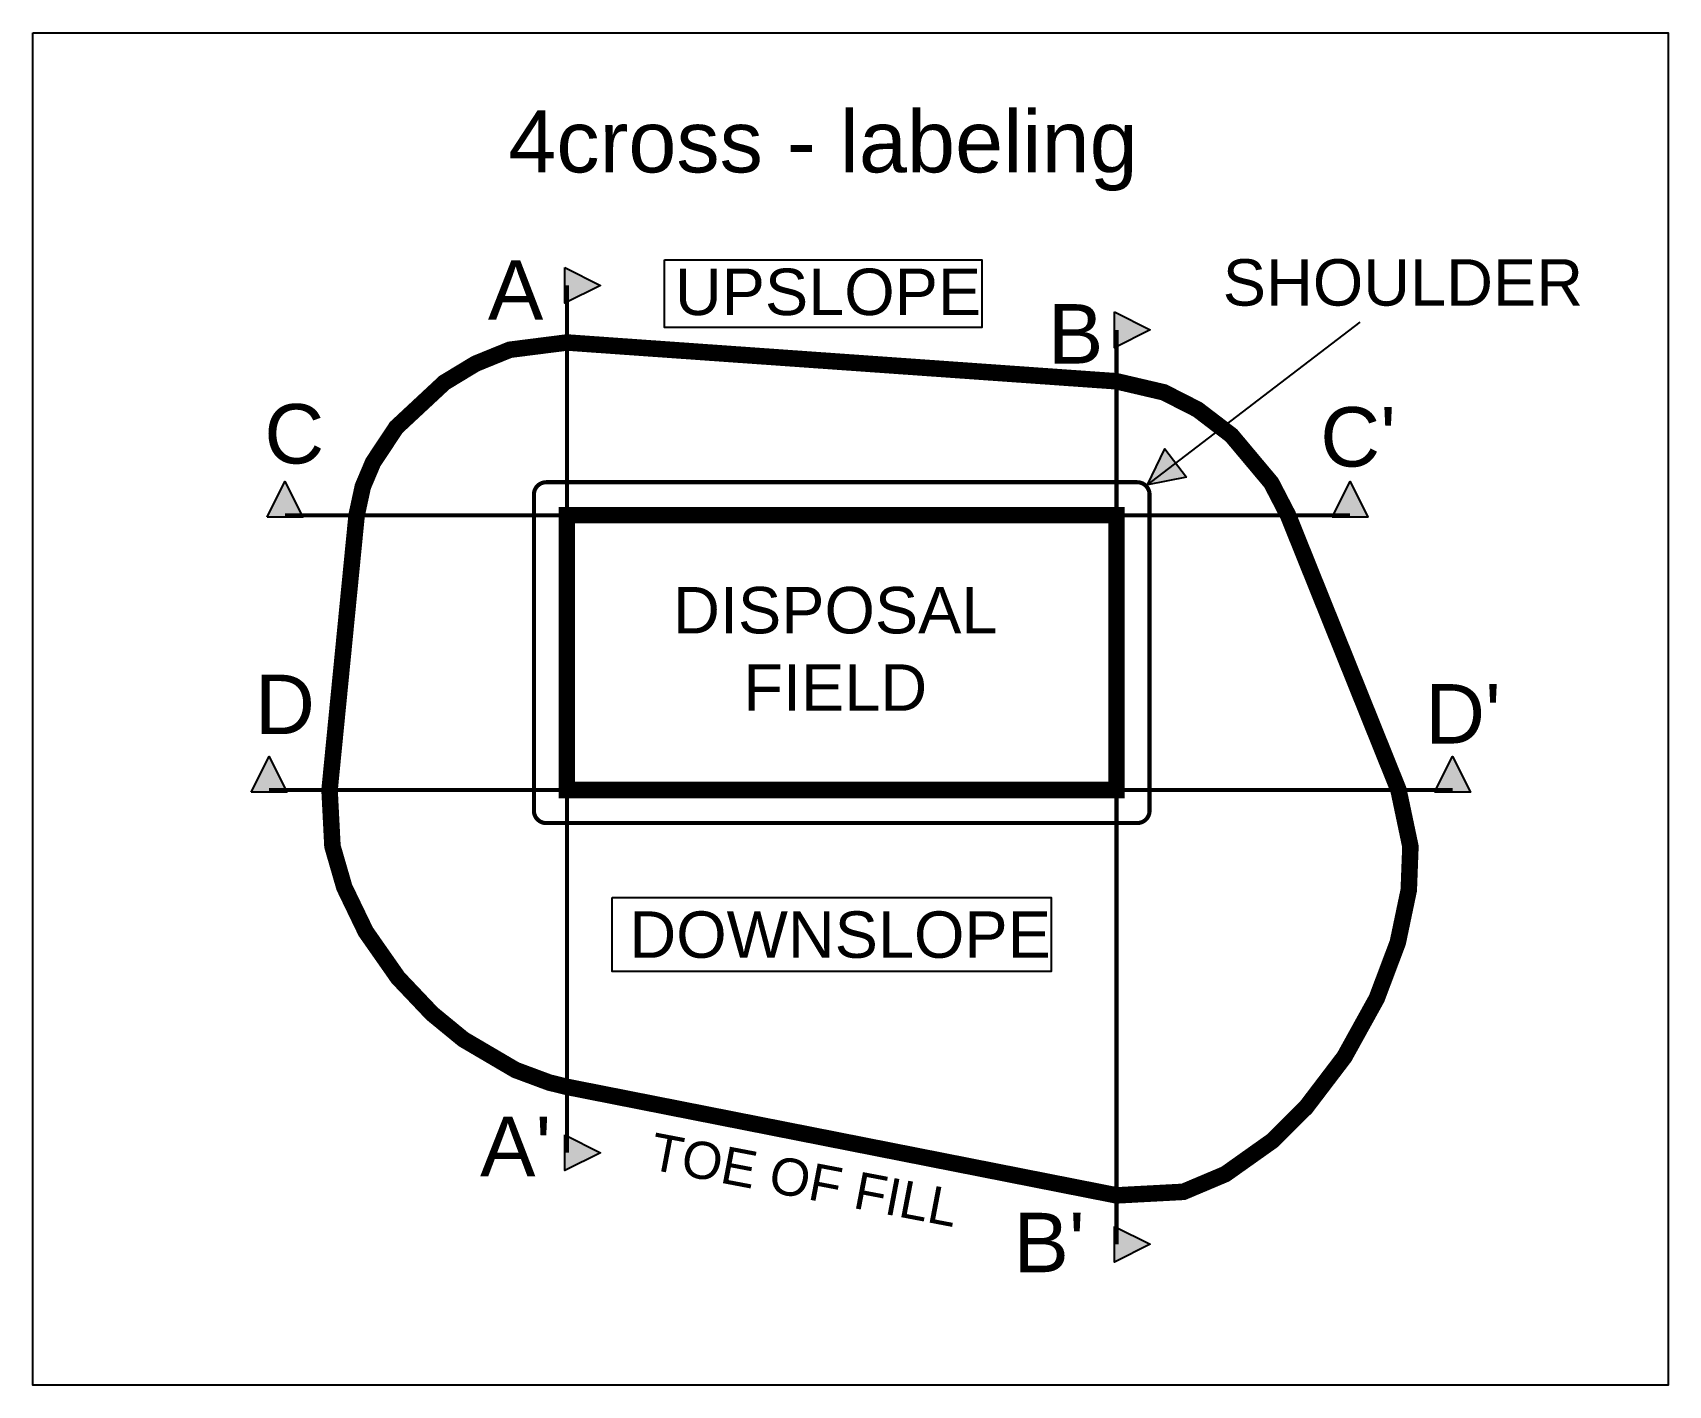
# Model space of a CAD drawing. Extents: x 0 to 198, y 0 to 164.
import ezdxf

# ---------------------------------------------------------------- set-up
doc = ezdxf.new("R2010")
doc.units = 0
doc.header["$MEASUREMENT"] = 0
doc.layers.get('0').update_dxf_attribs({"linetype": 'CONTINUOUS'})
doc.layers.add('SEPTICAD', color=7, linetype='CONTINUOUS')
doc.styles.get("Standard").update_dxf_attribs({"font": 'ARIAL.TTF'})

msp = doc.modelspace()

# ---------------------------------------------------------------- hatches: boundary and pattern name
at = {"layer": 'SEPTICAD'}
for color, points in [(5, [(68.81, 133.27), (64.49, 135.43), (64.49, 131.1)]), (5, [(135.41, 127.88), (131.08, 130.05), (131.08, 125.72)]), (256, [(135.07, 109.12), (139.82, 110.03), (137.19, 113.46)]), (5, [(30.56, 109.5), (28.4, 105.17), (32.72, 105.17)]), (5, [(159.63, 109.5), (157.47, 105.17), (161.79, 105.17)]), (5, [(28.65, 76.2), (26.48, 71.87), (30.81, 71.87)]), (5, [(172.04, 76.19), (169.87, 71.86), (174.2, 71.86)]), (5, [(68.81, 28.17), (64.49, 30.33), (64.49, 26.01)]), (5, [(135.41, 17.08), (131.08, 19.24), (131.08, 14.91)])]:
    msp.add_hatch(color=color, dxfattribs=at).paths.add_polyline_path(points)

# ---------------------------------------------------------------- linework, layer by layer
for points in [[(76.56, 136.36), (115.01, 136.36), (115.01, 128.18), (76.56, 128.18)], [(70.21, 59.11), (123.42, 59.11), (123.42, 50.13), (70.21, 50.13)]]:
    msp.add_lwpolyline(points, close=True)
at = {"color": 5, "const_width": 0.5}
for points in [[(64.73, 133.27), (64.73, 28.17)], [(131.33, 127.88), (131.33, 17.08)], [(159.63, 105.42), (30.56, 105.42)], [(28.65, 72.12), (172.04, 72.12)]]:
    msp.add_lwpolyline(points, dxfattribs=at)
msp.add_lwpolyline([(160.82, 128.81), (134.89, 108.98)])
at = {"layer": 'SEPTICAD'}
msp.add_line((64.73, 105.42), (131.33, 105.42), dxfattribs=at)
msp.add_lwpolyline([(0, 163.89), (198.19, 163.89), (198.19, 0), (0, 0)], close=True, dxfattribs=at)
at = {"layer": 'SEPTICAD', "color": 5}
for points in [[(64.49, 135.43), (68.81, 133.27), (64.49, 131.1), (64.49, 135.43)], [(131.08, 130.05), (135.41, 127.88), (131.08, 125.72), (131.08, 130.05)], [(28.4, 105.17), (30.56, 109.5), (32.72, 105.17), (28.4, 105.17)], [(157.47, 105.17), (159.63, 109.5), (161.79, 105.17), (157.47, 105.17)], [(26.48, 71.87), (28.65, 76.2), (30.81, 71.87), (26.48, 71.87)], [(169.87, 71.86), (172.04, 76.19), (174.2, 71.86), (169.87, 71.86)], [(64.49, 30.33), (68.81, 28.17), (64.49, 26.01), (64.49, 30.33)], [(131.08, 19.24), (135.41, 17.08), (131.08, 14.91), (131.08, 19.24)]]:
    msp.add_lwpolyline(points, dxfattribs=at)
at = {"layer": 'SEPTICAD', "const_width": 2}
msp.add_lwpolyline([(131.33, 23.01), (139.43, 23.44), (144.52, 25.59), (150.2, 29.62), (154.28, 33.67), (158.94, 39.79), (162.86, 46.88), (165.41, 53.65), (166.74, 60), (166.94, 65.28), (165.5, 72.12), (152.11, 105.42), (150.08, 109.34), (145.25, 115.1), (141.15, 118.23), (137.07, 120.31), (131.33, 121.65), (64.73, 126.35), (57.81, 125.47), (53.66, 123.78), (49.88, 121.49), (44.05, 116.06), (41.24, 111.82), (40, 108.89), (39.25, 105.42), (35.97, 72.12), (36.32, 65.31), (37.76, 60.34), (40.35, 54.97), (44.26, 49.38), (48.4, 45.02), (52.19, 41.91), (58.51, 38.2), (62.6, 36.68), (64.73, 36.16)], close=True, dxfattribs=at)
at = {"layer": 'SEPTICAD'}
msp.add_lwpolyline([(139.82, 110.03), (135.07, 109.12), (137.19, 113.46), (139.82, 110.03)], dxfattribs=at)
msp.add_lwpolyline([(62.23, 109.42, 0.5, 0.5, 0), (133.83, 109.42, 0.5, 0.5, -0.414214), (135.33, 107.92, 0.5, 0.5, 0), (135.33, 69.62, 0.5, 0.5, -0.414214), (133.83, 68.12, 0.5, 0.5, 0), (62.23, 68.12, 0.5, 0.5, -0.414214), (60.73, 69.62, 0.5, 0.5, 0), (60.73, 107.92, 0.5, 0.5, -0.414214)], format="xyseb", close=True, dxfattribs=at)
at = {"layer": 'SEPTICAD', "const_width": 2}
msp.add_lwpolyline([(64.73, 105.42), (131.33, 105.42), (131.33, 72.12), (64.73, 72.12), (64.73, 105.42)], dxfattribs=at)

# ---------------------------------------------------------------- texts
at = {"layer": 'SEPTICAD', "insert": (57.62, 154.46), "char_height": 7.5, "width": 29153.1639, "attachment_point": 1}
msp.add_mtext('4cross - labeling', dxfattribs=at)
at = {"layer": 'SEPTICAD', "linetype": 'ByBlock'}
for s, insert, char_height, width, attachment_point in [('A', (55.16, 136.32), 7.2, 12.3013, 1), ('UPSLOPE', (77.81, 135.3), 5.625, 30.9148, 1), ('SHOULDER', (166.03, 133.59), 5.625, 30.9148, 5), ('B', (123.02, 131), 7.2, 12.3013, 1), ('C', (28.06, 118.89), 7.2, 12.3013, 1), ("C'", (156.01, 118.52), 7.2, 12.3013, 1), ('DISPOSAL FIELD', (97.25, 89.23), 5.625, 30.9148, 5), ('D', (26.93, 86.1), 7.2, 12.3013, 1), ("D'", (168.72, 84.96), 7.2, 12.3013, 1), ('DOWNSLOPE', (72.3, 57.42), 5.625, 30.9148, 1), ("A'", (54.21, 32.53), 7.2, 12.3013, 1), ("B'", (118.85, 20.9), 7.2, 12.3013, 1)]:
    msp.add_mtext(s, dxfattribs=dict(at, insert=insert, char_height=char_height, width=width, attachment_point=attachment_point))
at = {"layer": 'SEPTICAD', "linetype": 'ByBlock', "insert": (75.4, 30.64), "char_height": 4.5, "width": 41.5625, "attachment_point": 1, "rotation": 349.1995}
msp.add_mtext('TOE OF FILL', dxfattribs=at)

doc.saveas('drawing.dxf')
